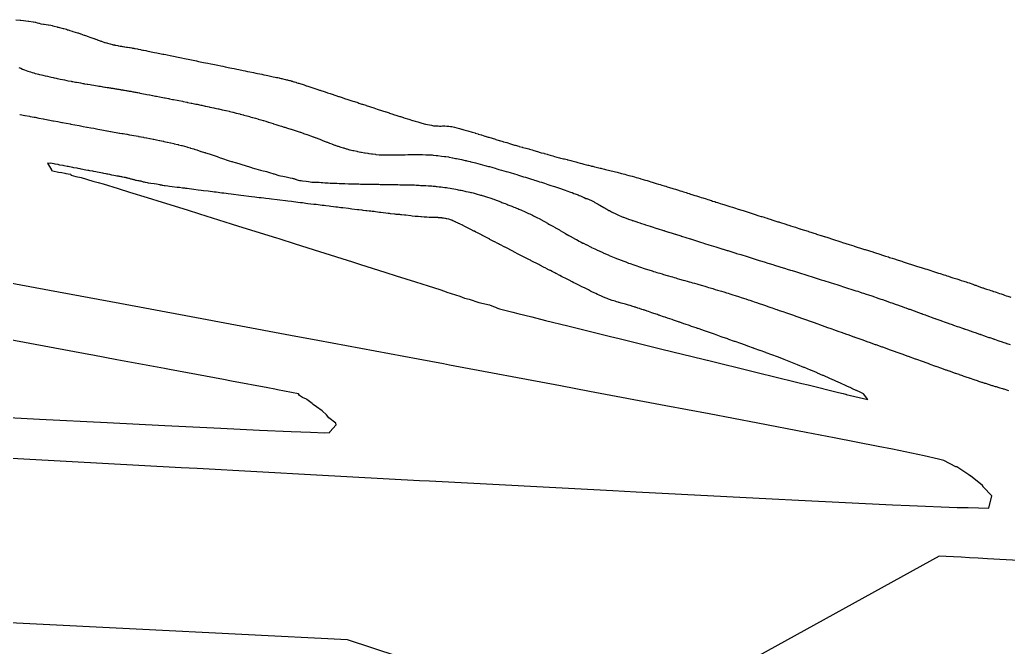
# Model space of a CAD drawing. Header units: metres. Extents: x 483462 to 484492, y 8428718 to 8429266.
# Drawn here: x 484246.66 to 484289.36, y 8428814.29 to 8428841.37 of the extents above; entities that cross this region are included whole.
import ezdxf

# ---------------------------------------------------------------- set-up
doc = ezdxf.new("R2010")
doc.units = ezdxf.units.M
doc.layers.add('C-TOPO-MAJR', color=9, linetype='Continuous')
doc.layers.add('C-TOPO-MINR', color=8, linetype='Continuous')

msp = doc.modelspace()

# ---------------------------------------------------------------- linework, layer by layer
at = {"layer": 'C-TOPO-MAJR', "color": 9, "linetype": 'Continuous', "lineweight": -3, "elevation": 1190, "flags": 128}
msp.add_lwpolyline([(484246.621, 8428839.312), (484246.709, 8428839.275), (484246.783, 8428839.245), (484246.867, 8428839.212), (484246.936, 8428839.183), (484247.005, 8428839.159), (484247.119, 8428839.121), (484247.19, 8428839.099), (484247.268, 8428839.075), (484247.332, 8428839.059), (484247.418, 8428839.039), (484247.468, 8428839.027), (484247.517, 8428839.015), (484247.597, 8428838.996), (484247.664, 8428838.98), (484247.759, 8428838.957), (484247.86, 8428838.933), (484247.957, 8428838.91), (484248.02, 8428838.895), (484248.098, 8428838.878), (484248.143, 8428838.869), (484248.228, 8428838.851), (484248.272, 8428838.842), (484248.35, 8428838.826), (484248.41, 8428838.814), (484248.508, 8428838.793), (484248.6, 8428838.774), (484248.699, 8428838.754), (484248.755, 8428838.742), (484248.874, 8428838.72), (484248.913, 8428838.713), (484248.951, 8428838.706), (484249.064, 8428838.685), (484249.116, 8428838.676), (484249.21, 8428838.658), (484249.29, 8428838.644), (484249.386, 8428838.626), (484249.433, 8428838.618), (484249.464, 8428838.612), (484249.572, 8428838.594), (484249.603, 8428838.589), (484249.699, 8428838.573), (484249.763, 8428838.562), (484249.854, 8428838.547), (484249.936, 8428838.533), (484250.013, 8428838.52), (484250.079, 8428838.51), (484250.144, 8428838.499), (484250.21, 8428838.489), (484250.253, 8428838.482), (484250.339, 8428838.469), (484250.361, 8428838.465), (484250.434, 8428838.454), (484250.455, 8428838.45), (484250.497, 8428838.444), (484250.532, 8428838.438), (484250.574, 8428838.431), (484250.605, 8428838.426), (484250.65, 8428838.419), (484250.674, 8428838.415), (484250.72, 8428838.407), (484250.755, 8428838.402), (484250.801, 8428838.394), (484250.846, 8428838.386), (484250.879, 8428838.38), (484250.922, 8428838.373), (484250.943, 8428838.369), (484250.983, 8428838.362), (484251.01, 8428838.358), (484251.047, 8428838.352), (484251.083, 8428838.346), (484251.109, 8428838.342), (484251.143, 8428838.337), (484251.159, 8428838.334), (484251.192, 8428838.329), (484251.237, 8428838.321), (484251.269, 8428838.315), (484251.318, 8428838.307), (484251.35, 8428838.301), (484251.393, 8428838.293), (484251.412, 8428838.29), (484251.455, 8428838.283), (484251.506, 8428838.273), (484251.541, 8428838.266), (484251.594, 8428838.256), (484251.628, 8428838.25), (484251.673, 8428838.241), (484251.718, 8428838.233), (484251.738, 8428838.229), (484251.755, 8428838.226), (484251.826, 8428838.213), (484251.845, 8428838.209), (484251.94, 8428838.191), (484252, 8428838.18), (484252.093, 8428838.162), (484252.154, 8428838.15), (484252.26, 8428838.13), (484252.282, 8428838.126), (484252.389, 8428838.105), (484252.411, 8428838.101), (484252.531, 8428838.078), (484252.571, 8428838.07), (484252.7, 8428838.045), (484252.766, 8428838.032), (484252.908, 8428838.005), (484252.947, 8428837.997), (484253.082, 8428837.971), (484253.104, 8428837.966), (484253.127, 8428837.962), (484253.263, 8428837.935), (484253.304, 8428837.927), (484253.46, 8428837.896), (484253.525, 8428837.883), (484253.686, 8428837.851), (484253.724, 8428837.843), (484253.871, 8428837.814), (484253.892, 8428837.809), (484253.912, 8428837.805), (484254.061, 8428837.775), (484254.097, 8428837.767), (484254.264, 8428837.733), (484254.321, 8428837.722), (484254.487, 8428837.688), (484254.519, 8428837.681), (484254.667, 8428837.649), (484254.684, 8428837.646), (484254.7, 8428837.642), (484254.849, 8428837.61), (484254.877, 8428837.604), (484255.04, 8428837.57), (484255.083, 8428837.56), (484255.236, 8428837.527), (484255.261, 8428837.522), (484255.4, 8428837.49), (484255.412, 8428837.487), (484255.424, 8428837.484), (484255.556, 8428837.453), (484255.573, 8428837.449), (484255.703, 8428837.419), (484255.731, 8428837.412), (484255.861, 8428837.382), (484255.877, 8428837.378), (484256.008, 8428837.345), (484256.018, 8428837.342), (484256.027, 8428837.34), (484256.16, 8428837.305), (484256.175, 8428837.301), (484256.319, 8428837.264), (484256.341, 8428837.258), (484256.466, 8428837.226), (484256.477, 8428837.223), (484256.593, 8428837.191), (484256.599, 8428837.189), (484256.605, 8428837.188), (484256.717, 8428837.156), (484256.732, 8428837.152), (484256.843, 8428837.12), (484256.951, 8428837.09), (484256.964, 8428837.086), (484257.068, 8428837.055), (484257.072, 8428837.054), (484257.075, 8428837.053), (484257.179, 8428837.022), (484257.188, 8428837.019), (484257.29, 8428836.988), (484257.392, 8428836.956), (484257.4, 8428836.954), (484257.503, 8428836.921), (484257.505, 8428836.92), (484257.507, 8428836.92), (484257.612, 8428836.887), (484257.617, 8428836.885), (484257.728, 8428836.85), (484257.847, 8428836.812), (484257.85, 8428836.811), (484257.964, 8428836.775), (484257.964, 8428836.774), (484257.965, 8428836.774), (484258.08, 8428836.737), (484258.08, 8428836.737), (484258.105, 8428836.73), (484258.22, 8428836.694), (484258.221, 8428836.693), (484258.221, 8428836.693), (484258.375, 8428836.645), (484258.379, 8428836.644), (484258.512, 8428836.602), (484258.517, 8428836.601), (484258.648, 8428836.559), (484258.65, 8428836.559), (484258.778, 8428836.516), (484258.781, 8428836.515), (484258.907, 8428836.472), (484258.913, 8428836.469), (484259.063, 8428836.419), (484259.076, 8428836.415), (484259.215, 8428836.367), (484259.224, 8428836.364), (484259.334, 8428836.322), (484259.339, 8428836.321), (484259.344, 8428836.319), (484259.454, 8428836.276), (484259.47, 8428836.27), (484259.581, 8428836.227), (484259.688, 8428836.185), (484259.708, 8428836.178), (484259.813, 8428836.136), (484259.82, 8428836.134), (484259.827, 8428836.131), (484259.927, 8428836.092), (484259.949, 8428836.084), (484260.045, 8428836.047), (484260.139, 8428836.011), (484260.163, 8428836.002), (484260.265, 8428835.965), (484260.274, 8428835.961), (484260.284, 8428835.958), (484260.391, 8428835.921), (484260.421, 8428835.911), (484260.523, 8428835.879), (484260.624, 8428835.848), (484260.657, 8428835.838), (484260.764, 8428835.805), (484260.777, 8428835.802), (484260.79, 8428835.798), (484260.909, 8428835.764), (484260.934, 8428835.759), (484261.053, 8428835.732), (484261.096, 8428835.722), (484261.227, 8428835.694), (484261.254, 8428835.688), (484261.389, 8428835.658), (484261.407, 8428835.654), (484261.424, 8428835.65), (484261.549, 8428835.624), (484261.576, 8428835.621), (484261.691, 8428835.606), (484261.736, 8428835.601), (484261.85, 8428835.588), (484261.878, 8428835.585), (484261.896, 8428835.583), (484262.023, 8428835.565), (484262.042, 8428835.562), (484262.063, 8428835.561), (484262.187, 8428835.546), (484262.227, 8428835.545), (484262.337, 8428835.541), (484262.379, 8428835.54), (484262.49, 8428835.54), (484262.606, 8428835.543), (484262.649, 8428835.543), (484262.759, 8428835.546), (484262.801, 8428835.547), (484262.908, 8428835.543), (484262.929, 8428835.544), (484262.946, 8428835.543), (484263.044, 8428835.54), (484263.06, 8428835.54), (484263.075, 8428835.54), (484263.167, 8428835.543), (484263.181, 8428835.543), (484263.274, 8428835.547), (484263.304, 8428835.547), (484263.425, 8428835.549), (484263.478, 8428835.549), (484263.599, 8428835.551), (484263.629, 8428835.551), (484263.722, 8428835.555), (484263.736, 8428835.556), (484263.75, 8428835.556), (484263.843, 8428835.559), (484263.876, 8428835.558), (484264.005, 8428835.553), (484264.063, 8428835.55), (484264.201, 8428835.544), (484264.235, 8428835.543), (484264.338, 8428835.541), (484264.355, 8428835.54), (484264.371, 8428835.54), (484264.474, 8428835.536), (484264.512, 8428835.532), (484264.651, 8428835.515), (484264.719, 8428835.507), (484264.879, 8428835.486), (484265.002, 8428835.472), (484265.043, 8428835.467), (484265.064, 8428835.465), (484265.186, 8428835.448), (484265.207, 8428835.446), (484265.228, 8428835.441), (484265.349, 8428835.417), (484265.37, 8428835.412), (484265.49, 8428835.386), (484265.533, 8428835.377), (484265.67, 8428835.35), (484265.746, 8428835.334), (484265.895, 8428835.303), (484265.943, 8428835.293), (484265.973, 8428835.285), (484266.118, 8428835.249), (484266.148, 8428835.241), (484266.293, 8428835.203), (484266.349, 8428835.189), (484266.449, 8428835.163), (484266.544, 8428835.139), (484266.646, 8428835.114), (484266.749, 8428835.087), (484266.812, 8428835.07), (484266.914, 8428835.042), (484266.954, 8428835.031), (484267.052, 8428835.003), (484267.092, 8428834.992), (484267.193, 8428834.963), (484267.262, 8428834.943), (484267.362, 8428834.914), (484267.477, 8428834.882), (484267.573, 8428834.854), (484267.672, 8428834.826), (484267.748, 8428834.804), (484267.846, 8428834.775), (484267.893, 8428834.761), (484267.986, 8428834.733), (484268.034, 8428834.718), (484268.128, 8428834.69), (484268.207, 8428834.665), (484268.298, 8428834.637), (484268.427, 8428834.597), (484268.512, 8428834.571), (484268.599, 8428834.544), (484268.683, 8428834.518), (484268.77, 8428834.491), (484268.821, 8428834.475), (484268.903, 8428834.449), (484268.956, 8428834.433), (484269.039, 8428834.405), (484269.118, 8428834.38), (484269.193, 8428834.356), (484269.327, 8428834.311), (484269.397, 8428834.288), (484269.468, 8428834.265), (484269.552, 8428834.237), (484269.603, 8428834.22), (484269.707, 8428834.187), (484269.758, 8428834.17), (484269.852, 8428834.139), (484269.929, 8428834.113), (484270.013, 8428834.084), (484270.137, 8428834.04), (484270.215, 8428834.013), (484270.29, 8428833.987), (484270.333, 8428833.972), (484270.411, 8428833.946), (484270.455, 8428833.931), (484270.517, 8428833.91), (484270.601, 8428833.879), (484270.655, 8428833.859), (484270.782, 8428833.81), (484270.831, 8428833.791), (484270.879, 8428833.77), (484271.003, 8428833.716), (484271.044, 8428833.698), (484271.121, 8428833.662), (484271.158, 8428833.649), (484271.188, 8428833.638), (484271.225, 8428833.624), (484271.255, 8428833.613), (484271.287, 8428833.599), (484271.325, 8428833.582), (484271.357, 8428833.567), (484271.393, 8428833.551), (484271.475, 8428833.506), (484271.506, 8428833.489), (484271.589, 8428833.444), (484271.617, 8428833.428), (484271.642, 8428833.414), (484271.692, 8428833.385), (484271.717, 8428833.371), (484271.794, 8428833.325), (484271.819, 8428833.31), (484271.898, 8428833.263), (484271.921, 8428833.249), (484271.944, 8428833.236), (484271.997, 8428833.206), (484272.019, 8428833.193), (484272.108, 8428833.144), (484272.131, 8428833.131), (484272.225, 8428833.079), (484272.249, 8428833.066), (484272.286, 8428833.049), (484272.311, 8428833.037), (484272.348, 8428833.02), (484272.375, 8428833.007), (484272.499, 8428832.951), (484272.525, 8428832.938), (484272.653, 8428832.88), (484272.679, 8428832.869), (484272.721, 8428832.854), (484272.744, 8428832.845), (484272.787, 8428832.831), (484272.81, 8428832.823), (484272.931, 8428832.779), (484272.954, 8428832.771), (484273.1, 8428832.719), (484273.122, 8428832.711), (484273.142, 8428832.705), (484273.227, 8428832.677), (484273.314, 8428832.649), (484273.343, 8428832.64), (484273.448, 8428832.605), (484273.475, 8428832.596), (484273.663, 8428832.535), (484273.693, 8428832.524), (484273.892, 8428832.46), (484273.92, 8428832.451), (484273.941, 8428832.444), (484274.177, 8428832.368), (484274.199, 8428832.361), (484274.472, 8428832.275), (484274.491, 8428832.269), (484274.511, 8428832.262), (484274.688, 8428832.206), (484274.706, 8428832.201), (484274.838, 8428832.159), (484274.972, 8428832.116), (484274.987, 8428832.112), (484275.222, 8428832.038), (484275.234, 8428832.034), (484275.246, 8428832.03), (484275.619, 8428831.914), (484275.626, 8428831.912), (484275.633, 8428831.909), (484275.895, 8428831.827), (484275.898, 8428831.826), (484276.068, 8428831.773), (484276.162, 8428831.744), (484276.24, 8428831.719), (484276.242, 8428831.718), (484276.429, 8428831.66), (484276.723, 8428831.569), (484276.734, 8428831.565), (484277.025, 8428831.475), (484277.043, 8428831.469), (484277.225, 8428831.413), (484277.248, 8428831.406), (484277.424, 8428831.351), (484277.596, 8428831.297), (484277.627, 8428831.287), (484277.805, 8428831.232), (484278.08, 8428831.147), (484278.12, 8428831.135), (484278.389, 8428831.052), (484278.435, 8428831.037), (484278.603, 8428830.985), (484278.656, 8428830.969), (484278.817, 8428830.918), (484278.975, 8428830.869), (484279.036, 8428830.85), (484279.194, 8428830.801), (484279.257, 8428830.782), (484279.501, 8428830.706), (484279.734, 8428830.634), (484279.806, 8428830.612), (484279.951, 8428830.567), (484280.027, 8428830.543), (484280.165, 8428830.5), (484280.3, 8428830.458), (484280.382, 8428830.432), (484280.575, 8428830.372), (484280.661, 8428830.345), (484280.928, 8428830.262), (484281.016, 8428830.235), (484281.192, 8428830.18), (484281.279, 8428830.152), (484281.389, 8428830.118), (484281.478, 8428830.09), (484281.587, 8428830.056), (484281.719, 8428830.014), (484281.812, 8428829.985), (484282, 8428829.926), (484282.091, 8428829.897), (484282.251, 8428829.846), (484282.334, 8428829.82), (484282.464, 8428829.778), (484282.563, 8428829.746), (484282.686, 8428829.706), (484282.784, 8428829.674), (484282.861, 8428829.649), (484282.935, 8428829.626), (484283.042, 8428829.59), (484283.115, 8428829.567), (484283.231, 8428829.528), (484283.328, 8428829.495), (484283.465, 8428829.449), (484283.584, 8428829.408), (484283.661, 8428829.382), (484283.778, 8428829.342), (484283.821, 8428829.328), (484283.864, 8428829.314), (484283.933, 8428829.29), (484284.045, 8428829.251), (484284.156, 8428829.212), (484284.267, 8428829.173), (484284.332, 8428829.15), (484284.443, 8428829.111), (484284.483, 8428829.098), (484284.523, 8428829.084), (484284.58, 8428829.064), (484284.688, 8428829.025), (484284.778, 8428828.993), (484284.884, 8428828.955), (484284.935, 8428828.936), (484285.045, 8428828.897), (484285.074, 8428828.886), (484285.103, 8428828.876), (484285.151, 8428828.859), (484285.259, 8428828.82), (484285.336, 8428828.791), (484285.442, 8428828.753), (484285.485, 8428828.737), (484285.598, 8428828.696), (484285.622, 8428828.687), (484285.645, 8428828.679), (484285.668, 8428828.67), (484285.784, 8428828.629), (484285.806, 8428828.62), (484285.847, 8428828.605), (484285.96, 8428828.564), (484286.028, 8428828.54), (484286.148, 8428828.496), (484286.187, 8428828.482), (484286.211, 8428828.473), (484286.234, 8428828.465), (484286.361, 8428828.419), (484286.399, 8428828.405), (484286.528, 8428828.359), (484286.591, 8428828.336), (484286.729, 8428828.287), (484286.767, 8428828.274), (484286.792, 8428828.265), (484286.94, 8428828.213), (484286.965, 8428828.204), (484287.003, 8428828.191), (484287.159, 8428828.137), (484287.22, 8428828.115), (484287.386, 8428828.058), (484287.42, 8428828.045), (484287.441, 8428828.038), (484287.461, 8428828.031), (484287.644, 8428827.968), (484287.68, 8428827.956), (484287.874, 8428827.889), (484287.93, 8428827.869), (484288.113, 8428827.806), (484288.144, 8428827.796), (484288.159, 8428827.79), (484288.175, 8428827.785), (484288.341, 8428827.727), (484288.365, 8428827.719), (484288.527, 8428827.663), (484288.564, 8428827.65), (484288.723, 8428827.595), (484288.743, 8428827.588), (484288.756, 8428827.584), (484288.768, 8428827.58), (484288.918, 8428827.528), (484288.949, 8428827.518), (484289.095, 8428827.468), (484289.123, 8428827.458), (484289.277, 8428827.406), (484289.286, 8428827.403), (484289.296, 8428827.4), (484289.451, 8428827.347)], dxfattribs=at)
at = {"layer": 'C-TOPO-MINR', "color": 8, "linetype": 'Continuous', "lineweight": -3, "flags": 128}
for points, elevation in [([(484246.487, 8428841.371), (484246.676, 8428841.349), (484246.688, 8428841.348), (484246.704, 8428841.347), (484247.036, 8428841.309), (484247.051, 8428841.308), (484247.241, 8428841.285), (484247.256, 8428841.282), (484247.331, 8428841.266), (484247.346, 8428841.262), (484247.419, 8428841.245), (484247.489, 8428841.225), (484247.505, 8428841.22), (484247.575, 8428841.2), (484247.68, 8428841.185), (484247.697, 8428841.18), (484247.713, 8428841.178), (484247.886, 8428841.154), (484247.903, 8428841.152), (484248.004, 8428841.137), (484248.066, 8428841.117), (484248.083, 8428841.112), (484248.145, 8428841.091), (484248.271, 8428841.061), (484248.291, 8428841.054), (484248.317, 8428841.048), (484248.532, 8428840.997), (484248.558, 8428840.991), (484248.678, 8428840.962), (484248.729, 8428840.944), (484248.748, 8428840.937), (484248.798, 8428840.919), (484248.817, 8428840.912), (484248.928, 8428840.878), (484248.959, 8428840.869), (484249.149, 8428840.81), (484249.178, 8428840.801), (484249.282, 8428840.769), (484249.302, 8428840.762), (484249.375, 8428840.735), (484249.392, 8428840.728), (484249.437, 8428840.712), (484249.448, 8428840.708), (484249.46, 8428840.704), (484249.548, 8428840.672), (484249.578, 8428840.662), (484249.737, 8428840.606), (484249.77, 8428840.594), (484249.857, 8428840.564), (484249.874, 8428840.558), (484249.926, 8428840.541), (484249.941, 8428840.536), (484249.984, 8428840.521), (484249.998, 8428840.517), (484250.011, 8428840.512), (484250.138, 8428840.465), (484250.168, 8428840.454), (484250.197, 8428840.444), (484250.324, 8428840.397), (484250.346, 8428840.391), (484250.404, 8428840.375), (484250.426, 8428840.37), (484250.447, 8428840.367), (484250.545, 8428840.338), (484250.567, 8428840.331), (484250.666, 8428840.301), (484250.688, 8428840.294), (484250.711, 8428840.291), (484250.746, 8428840.285), (484250.762, 8428840.282), (484250.797, 8428840.276), (484250.816, 8428840.273), (484250.9, 8428840.256), (484250.922, 8428840.252), (484251.003, 8428840.235), (484251.027, 8428840.231), (484251.051, 8428840.226), (484251.103, 8428840.218), (484251.125, 8428840.214), (484251.183, 8428840.206), (484251.202, 8428840.203), (484251.275, 8428840.193), (484251.295, 8428840.19), (484251.318, 8428840.186), (484251.408, 8428840.172), (484251.434, 8428840.168), (484251.507, 8428840.156), (484251.533, 8428840.151), (484251.59, 8428840.141), (484251.617, 8428840.136), (484251.647, 8428840.13), (484251.745, 8428840.111), (484251.778, 8428840.104), (484251.876, 8428840.085), (484251.907, 8428840.079), (484251.971, 8428840.066), (484252.003, 8428840.06), (484252.101, 8428840.04), (484252.156, 8428840.029), (484252.334, 8428839.993), (484252.414, 8428839.977), (484252.478, 8428839.964), (484252.585, 8428839.942), (484252.643, 8428839.931), (484252.709, 8428839.917), (484252.767, 8428839.906), (484252.836, 8428839.892), (484252.89, 8428839.881), (484252.97, 8428839.865), (484253.032, 8428839.852), (484253.164, 8428839.826), (484253.229, 8428839.812), (484253.295, 8428839.799), (484253.505, 8428839.756), (484253.574, 8428839.742), (484253.646, 8428839.728), (484253.78, 8428839.701), (484253.853, 8428839.686), (484253.932, 8428839.67), (484254.01, 8428839.654), (484254.083, 8428839.639), (484254.224, 8428839.61), (484254.301, 8428839.595), (484254.385, 8428839.577), (484254.604, 8428839.533), (484254.691, 8428839.515), (484254.778, 8428839.497), (484254.912, 8428839.47), (484254.995, 8428839.453), (484255.067, 8428839.438), (484255.139, 8428839.424), (484255.219, 8428839.407), (484255.349, 8428839.381), (484255.435, 8428839.363), (484255.529, 8428839.344), (484255.73, 8428839.303), (484255.827, 8428839.283), (484255.918, 8428839.264), (484256.037, 8428839.24), (484256.117, 8428839.224), (484256.176, 8428839.211), (484256.254, 8428839.195), (484256.313, 8428839.183), (484256.395, 8428839.166), (484256.501, 8428839.145), (484256.594, 8428839.125), (484256.758, 8428839.092), (484256.853, 8428839.072), (484256.934, 8428839.056), (484257.027, 8428839.037), (484257.124, 8428839.016), (484257.165, 8428839.008), (484257.205, 8428838.999), (484257.304, 8428838.979), (484257.374, 8428838.964), (484257.497, 8428838.939), (484257.61, 8428838.915), (484257.696, 8428838.897), (484257.757, 8428838.885), (484257.811, 8428838.873), (484257.862, 8428838.862), (484257.901, 8428838.853), (484257.949, 8428838.84), (484257.983, 8428838.831), (484258.031, 8428838.818), (484258.081, 8428838.808), (484258.135, 8428838.796), (484258.188, 8428838.785), (484258.233, 8428838.775), (484258.262, 8428838.768), (484258.315, 8428838.753), (484258.34, 8428838.747), (484258.38, 8428838.735), (484258.405, 8428838.727), (484258.444, 8428838.715), (484258.463, 8428838.709), (484258.506, 8428838.696), (484258.528, 8428838.689), (484258.582, 8428838.672), (484258.609, 8428838.664), (484258.633, 8428838.656), (484258.68, 8428838.641), (484258.71, 8428838.632), (484258.765, 8428838.614), (484258.806, 8428838.601), (484258.854, 8428838.585), (484258.902, 8428838.57), (484258.943, 8428838.556), (484259.002, 8428838.537), (484259.02, 8428838.531), (484259.037, 8428838.525), (484259.105, 8428838.503), (484259.149, 8428838.489), (484259.239, 8428838.459), (484259.316, 8428838.434), (484259.444, 8428838.392), (484259.491, 8428838.376), (484259.613, 8428838.336), (484259.643, 8428838.326), (484259.672, 8428838.316), (484259.804, 8428838.272), (484259.858, 8428838.254), (484259.956, 8428838.222), (484260.065, 8428838.187), (484260.152, 8428838.158), (484260.266, 8428838.121), (484260.319, 8428838.103), (484260.434, 8428838.065), (484260.465, 8428838.054), (484260.582, 8428838.016), (484260.612, 8428838.005), (484260.735, 8428837.964), (484260.786, 8428837.948), (484260.914, 8428837.906), (484261.046, 8428837.863), (484261.121, 8428837.838), (484261.259, 8428837.793), (484261.304, 8428837.778), (484261.443, 8428837.732), (484261.468, 8428837.724), (484261.603, 8428837.679), (484261.627, 8428837.671), (484261.77, 8428837.624), (484261.808, 8428837.612), (484261.955, 8428837.564), (484262.098, 8428837.517), (484262.15, 8428837.5), (484262.294, 8428837.453), (484262.324, 8428837.444), (484262.468, 8428837.397), (484262.483, 8428837.392), (484262.623, 8428837.347), (484262.637, 8428837.342), (484262.779, 8428837.296), (484262.8, 8428837.289), (484262.944, 8428837.243), (484263.084, 8428837.198), (484263.111, 8428837.189), (484263.242, 8428837.147), (484263.257, 8428837.142), (484263.465, 8428837.077), (484263.472, 8428837.074), (484263.625, 8428837.027), (484263.63, 8428837.026), (484263.633, 8428837.025), (484263.636, 8428837.024), (484263.741, 8428836.996), (484263.747, 8428836.994), (484263.852, 8428836.966), (484264.026, 8428836.911), (484264.034, 8428836.908), (484264.191, 8428836.859), (484264.194, 8428836.858), (484264.278, 8428836.849), (484264.28, 8428836.849), (484264.364, 8428836.84), (484264.366, 8428836.839), (484264.451, 8428836.815), (484264.529, 8428836.793), (484264.53, 8428836.792), (484264.599, 8428836.793), (484264.599, 8428836.793), (484264.666, 8428836.795), (484264.667, 8428836.795), (484264.728, 8428836.79), (484264.79, 8428836.784), (484264.791, 8428836.784), (484264.861, 8428836.785), (484264.861, 8428836.785), (484264.927, 8428836.787), (484264.927, 8428836.787), (484264.978, 8428836.789), (484265.028, 8428836.791), (484265.028, 8428836.791), (484265.111, 8428836.783), (484265.112, 8428836.783), (484265.2, 8428836.774), (484265.2, 8428836.774), (484265.263, 8428836.769), (484265.263, 8428836.769), (484265.325, 8428836.764), (484265.384, 8428836.75), (484265.385, 8428836.75), (484265.385, 8428836.75), (484265.444, 8428836.734), (484265.444, 8428836.734), (484265.538, 8428836.711), (484265.651, 8428836.683), (484265.653, 8428836.682), (484265.749, 8428836.654), (484265.75, 8428836.654), (484265.751, 8428836.653), (484265.846, 8428836.625), (484265.85, 8428836.624), (484266.013, 8428836.577), (484266.022, 8428836.574), (484266.206, 8428836.521), (484266.327, 8428836.484), (484266.334, 8428836.481), (484266.338, 8428836.48), (484266.458, 8428836.443), (484266.462, 8428836.442), (484266.466, 8428836.44), (484266.597, 8428836.4), (484266.602, 8428836.398), (484266.75, 8428836.353), (484266.765, 8428836.348), (484266.889, 8428836.31), (484266.918, 8428836.302), (484267.073, 8428836.255), (484267.206, 8428836.216), (484267.225, 8428836.21), (484267.371, 8428836.166), (484267.381, 8428836.163), (484267.391, 8428836.16), (484267.535, 8428836.117), (484267.561, 8428836.109), (484267.694, 8428836.068), (484267.853, 8428836.02), (484267.904, 8428836.004), (484268.037, 8428835.964), (484268.068, 8428835.954), (484268.221, 8428835.91), (484268.236, 8428835.906), (484268.369, 8428835.869), (484268.384, 8428835.865), (484268.397, 8428835.862), (484268.516, 8428835.831), (484268.53, 8428835.828), (484268.648, 8428835.797), (484268.685, 8428835.785), (484268.802, 8428835.75), (484268.871, 8428835.728), (484269.024, 8428835.681), (484269.137, 8428835.647), (484269.18, 8428835.633), (484269.293, 8428835.606), (484269.31, 8428835.602), (484269.327, 8428835.598), (484269.438, 8428835.571), (484269.478, 8428835.559), (484269.575, 8428835.53), (484269.693, 8428835.493), (484269.767, 8428835.471), (484269.864, 8428835.442), (484269.973, 8428835.416), (484270.018, 8428835.402), (484270.038, 8428835.397), (484270.147, 8428835.373), (484270.167, 8428835.368), (484270.189, 8428835.363), (484270.303, 8428835.337), (484270.325, 8428835.332), (484270.353, 8428835.324), (484270.465, 8428835.297), (484270.516, 8428835.282), (484270.625, 8428835.251), (484270.677, 8428835.236), (484270.774, 8428835.207), (484270.865, 8428835.183), (484270.94, 8428835.163), (484271.03, 8428835.14), (484271.081, 8428835.127), (484271.203, 8428835.097), (484271.231, 8428835.091), (484271.336, 8428835.065), (484271.365, 8428835.058), (484271.418, 8428835.046), (484271.487, 8428835.029), (484271.556, 8428835.013), (484271.612, 8428835), (484271.734, 8428834.968), (484271.768, 8428834.96), (484271.801, 8428834.951), (484271.918, 8428834.922), (484271.964, 8428834.911), (484272.024, 8428834.897), (484272.086, 8428834.883), (484272.146, 8428834.87), (484272.209, 8428834.855), (484272.276, 8428834.839), (484272.342, 8428834.822), (484272.397, 8428834.809), (484272.465, 8428834.791), (484272.506, 8428834.78), (484272.61, 8428834.752), (484272.651, 8428834.74), (484272.729, 8428834.719), (484272.796, 8428834.702), (484272.874, 8428834.681), (484272.97, 8428834.655), (484273.046, 8428834.635), (484273.12, 8428834.614), (484273.22, 8428834.585), (484273.293, 8428834.564), (484273.361, 8428834.544), (484273.457, 8428834.517), (484273.496, 8428834.506), (484273.595, 8428834.477), (484273.635, 8428834.466), (484273.687, 8428834.45), (484273.761, 8428834.428), (484273.846, 8428834.402), (484273.918, 8428834.38), (484273.974, 8428834.364), (484274.068, 8428834.336), (484274.114, 8428834.322), (484274.159, 8428834.309), (484274.257, 8428834.28), (484274.318, 8428834.261), (484274.392, 8428834.238), (484274.492, 8428834.207), (484274.564, 8428834.184), (484274.629, 8428834.164), (484274.721, 8428834.136), (484274.772, 8428834.12), (484274.825, 8428834.105), (484274.92, 8428834.075), (484274.993, 8428834.053), (484275.067, 8428834.029), (484275.184, 8428833.992), (484275.257, 8428833.969), (484275.334, 8428833.945), (484275.391, 8428833.927), (484275.45, 8428833.909), (484275.51, 8428833.89), (484275.572, 8428833.871), (484275.641, 8428833.849), (484275.699, 8428833.831), (484275.821, 8428833.792), (484275.895, 8428833.769), (484276.025, 8428833.728), (484276.096, 8428833.705), (484276.171, 8428833.681), (484276.313, 8428833.636), (484276.39, 8428833.612), (484276.539, 8428833.565), (484276.592, 8428833.548), (484276.681, 8428833.52), (484276.734, 8428833.504), (484276.805, 8428833.481), (484276.852, 8428833.466), (484276.924, 8428833.444), (484277.024, 8428833.412), (484277.082, 8428833.394), (484277.241, 8428833.343), (484277.298, 8428833.325), (484277.341, 8428833.312), (484277.446, 8428833.278), (484277.493, 8428833.264), (484277.573, 8428833.238), (484277.653, 8428833.213), (484277.7, 8428833.198), (484277.857, 8428833.148), (484277.904, 8428833.133), (484277.953, 8428833.118), (484278.214, 8428833.034), (484278.259, 8428833.02), (484278.299, 8428833.008), (484278.465, 8428832.955), (484278.501, 8428832.943), (484278.592, 8428832.914), (484278.684, 8428832.885), (484278.72, 8428832.874), (484278.814, 8428832.844), (484278.849, 8428832.833), (484278.948, 8428832.801), (484278.981, 8428832.791), (484279.117, 8428832.747), (484279.15, 8428832.737), (484279.407, 8428832.655), (484279.444, 8428832.643), (484279.485, 8428832.63), (484279.748, 8428832.546), (484279.78, 8428832.536), (484279.927, 8428832.489), (484279.952, 8428832.481), (484280.061, 8428832.447), (484280.172, 8428832.412), (484280.193, 8428832.405), (484280.358, 8428832.353), (484280.378, 8428832.346), (484280.404, 8428832.338), (484280.714, 8428832.239), (484280.739, 8428832.231), (484281.062, 8428832.128), (484281.08, 8428832.122), (484281.267, 8428832.062), (484281.278, 8428832.059), (484281.416, 8428832.015), (484281.425, 8428832.012), (484281.564, 8428831.968), (484281.572, 8428831.966), (484281.768, 8428831.903), (484281.774, 8428831.901), (484282.13, 8428831.788), (484282.131, 8428831.787), (484282.205, 8428831.764), (484282.485, 8428831.674), (484282.492, 8428831.672), (484282.687, 8428831.609), (484282.699, 8428831.605), (484282.838, 8428831.561), (484282.975, 8428831.518), (484283.159, 8428831.459), (484283.183, 8428831.452), (484283.507, 8428831.348), (484283.538, 8428831.338), (484283.854, 8428831.237), (484283.892, 8428831.225), (484284.063, 8428831.17), (484284.186, 8428831.131), (484284.231, 8428831.116), (484284.346, 8428831.08), (484284.454, 8428831.046), (484284.56, 8428831.012), (484284.613, 8428830.995), (484284.761, 8428830.947), (484284.818, 8428830.929), (484285.085, 8428830.843), (484285.146, 8428830.824), (484285.404, 8428830.741), (484285.535, 8428830.699), (484285.6, 8428830.678), (484285.687, 8428830.65), (484285.773, 8428830.623), (484285.84, 8428830.601), (484286.012, 8428830.546), (484286.083, 8428830.523), (484286.355, 8428830.436), (484286.427, 8428830.413), (484286.581, 8428830.363), (484286.648, 8428830.342), (484286.712, 8428830.321), (484286.778, 8428830.3), (484286.886, 8428830.265), (484286.972, 8428830.238), (484287.143, 8428830.183), (484287.23, 8428830.155), (484287.327, 8428830.123), (484287.379, 8428830.107), (484287.437, 8428830.088), (484287.481, 8428830.073), (484287.541, 8428830.053), (484287.601, 8428830.034), (484287.671, 8428830.011), (484287.714, 8428829.997), (484287.787, 8428829.973), (484287.827, 8428829.958), (484287.857, 8428829.947), (484287.894, 8428829.932), (484287.924, 8428829.921), (484287.958, 8428829.909), (484287.991, 8428829.896), (484288.022, 8428829.885), (484288.059, 8428829.87), (484288.09, 8428829.859), (484288.128, 8428829.844), (484288.162, 8428829.833), (484288.206, 8428829.818), (484288.245, 8428829.805), (484288.282, 8428829.793), (484288.331, 8428829.774), (484288.376, 8428829.759), (484288.424, 8428829.744), (484288.478, 8428829.727), (484288.539, 8428829.708), (484288.61, 8428829.685), (484288.668, 8428829.666), (484288.725, 8428829.648), (484288.794, 8428829.625), (484288.841, 8428829.607), (484288.912, 8428829.583), (484288.983, 8428829.559), (484289.056, 8428829.535), (484289.136, 8428829.508), (484289.166, 8428829.497), (484289.195, 8428829.487), (484289.275, 8428829.46), (484289.346, 8428829.436), (484289.47, 8428829.394)], 1188), ([(484246.657, 8428837.285), (484246.676, 8428837.282), (484246.875, 8428837.244), (484246.893, 8428837.24), (484247.086, 8428837.204), (484247.111, 8428837.199), (484247.286, 8428837.166), (484247.319, 8428837.16), (484247.487, 8428837.128), (484247.665, 8428837.094), (484247.683, 8428837.091), (484247.878, 8428837.054), (484247.889, 8428837.052), (484248.09, 8428837.014), (484248.1, 8428837.012), (484248.115, 8428837.009), (484248.306, 8428836.974), (484248.483, 8428836.941), (484248.5, 8428836.938), (484248.669, 8428836.906), (484248.847, 8428836.873), (484248.854, 8428836.872), (484249.039, 8428836.838), (484249.042, 8428836.837), (484249.046, 8428836.836), (484249.223, 8428836.803), (484249.226, 8428836.802), (484249.395, 8428836.771), (484249.563, 8428836.74), (484249.565, 8428836.74), (484249.727, 8428836.71), (484249.727, 8428836.71), (484249.731, 8428836.71), (484249.864, 8428836.685), (484249.864, 8428836.685), (484249.865, 8428836.685), (484250.031, 8428836.655), (484250.032, 8428836.655), (484250.034, 8428836.654), (484250.2, 8428836.624), (484250.424, 8428836.583), (484250.431, 8428836.582), (484250.584, 8428836.553), (484250.588, 8428836.552), (484250.66, 8428836.539), (484250.662, 8428836.539), (484250.733, 8428836.526), (484250.738, 8428836.525), (484250.824, 8428836.51), (484250.896, 8428836.496), (484250.903, 8428836.495), (484250.975, 8428836.483), (484250.979, 8428836.482), (484251.064, 8428836.468), (484251.067, 8428836.467), (484251.125, 8428836.458), (484251.128, 8428836.457), (484251.2, 8428836.445), (484251.204, 8428836.444), (484251.289, 8428836.429), (484251.293, 8428836.429), (484251.347, 8428836.419), (484251.35, 8428836.418), (484251.405, 8428836.409), (484251.409, 8428836.408), (484251.5, 8428836.392), (484251.505, 8428836.391), (484251.581, 8428836.377), (484251.591, 8428836.375), (484251.684, 8428836.358), (484251.693, 8428836.357), (484251.788, 8428836.34), (484251.792, 8428836.339), (484251.897, 8428836.32), (484251.901, 8428836.319), (484252.007, 8428836.299), (484252.022, 8428836.296), (484252.136, 8428836.274), (484252.152, 8428836.271), (484252.276, 8428836.247), (484252.282, 8428836.246), (484252.289, 8428836.244), (484252.426, 8428836.218), (484252.446, 8428836.214), (484252.571, 8428836.188), (484252.694, 8428836.162), (484252.717, 8428836.157), (484252.86, 8428836.127), (484252.87, 8428836.125), (484252.88, 8428836.123), (484253.027, 8428836.092), (484253.041, 8428836.089), (484253.167, 8428836.06), (484253.193, 8428836.054), (484253.317, 8428836.024), (484253.334, 8428836.02), (484253.491, 8428835.984), (484253.503, 8428835.982), (484253.516, 8428835.979), (484253.651, 8428835.946), (484253.678, 8428835.938), (484253.776, 8428835.91), (484253.871, 8428835.881), (484253.9, 8428835.872), (484253.912, 8428835.869), (484254.028, 8428835.839), (484254.041, 8428835.835), (484254.173, 8428835.799), (484254.194, 8428835.792), (484254.307, 8428835.753), (484254.343, 8428835.74), (484254.454, 8428835.7), (484254.479, 8428835.692), (484254.499, 8428835.686), (484254.644, 8428835.645), (484254.665, 8428835.639), (484254.688, 8428835.631), (484254.847, 8428835.585), (484254.889, 8428835.569), (484255.015, 8428835.525), (484255.062, 8428835.508), (484255.185, 8428835.462), (484255.317, 8428835.416), (484255.372, 8428835.397), (484255.51, 8428835.35), (484255.57, 8428835.33), (484255.668, 8428835.3), (484255.704, 8428835.287), (484255.807, 8428835.258), (484255.838, 8428835.248), (484255.869, 8428835.239), (484255.972, 8428835.208), (484256.024, 8428835.192), (484256.165, 8428835.148), (484256.252, 8428835.122), (484256.391, 8428835.078), (484256.484, 8428835.049), (484256.541, 8428835.032), (484256.632, 8428835.004), (484256.668, 8428834.992), (484256.705, 8428834.981), (484256.799, 8428834.954), (484256.865, 8428834.936), (484256.963, 8428834.91), (484257.059, 8428834.886), (484257.17, 8428834.857), (484257.258, 8428834.833), (484257.326, 8428834.815), (484257.452, 8428834.777), (484257.491, 8428834.765), (484257.594, 8428834.733), (484257.628, 8428834.722), (484257.656, 8428834.714), (484257.738, 8428834.687), (484257.766, 8428834.679), (484257.848, 8428834.654), (484257.928, 8428834.638), (484258.02, 8428834.618), (484258.163, 8428834.589), (484258.281, 8428834.566), (484258.346, 8428834.553), (484258.425, 8428834.537), (484258.466, 8428834.525), (484258.502, 8428834.513), (484258.532, 8428834.504), (484258.559, 8428834.494), (484258.581, 8428834.487), (484258.606, 8428834.478), (484258.645, 8428834.466), (484258.686, 8428834.451), (484258.739, 8428834.438), (484258.818, 8428834.427), (484258.881, 8428834.419), (484259.028, 8428834.399), (484259.139, 8428834.385), (484259.203, 8428834.377), (484259.284, 8428834.366), (484259.319, 8428834.364), (484259.354, 8428834.362), (484259.385, 8428834.361), (484259.415, 8428834.36), (484259.476, 8428834.359), (484259.512, 8428834.358), (484259.598, 8428834.356), (484259.683, 8428834.35), (484259.748, 8428834.345), (484259.839, 8428834.338), (484259.99, 8428834.327), (484260.075, 8428834.321), (484260.167, 8428834.315), (484260.267, 8428834.313), (484260.314, 8428834.311), (484260.36, 8428834.311), (484260.461, 8428834.309), (484260.55, 8428834.306), (484260.625, 8428834.304), (484260.706, 8428834.301), (484260.857, 8428834.296), (484260.94, 8428834.294), (484261.035, 8428834.291), (484261.115, 8428834.288), (484261.171, 8428834.287), (484261.247, 8428834.285), (484261.302, 8428834.284), (484261.381, 8428834.282), (484261.472, 8428834.282), (484261.551, 8428834.281), (484261.626, 8428834.28), (484261.773, 8428834.279), (484261.851, 8428834.278), (484261.945, 8428834.277), (484262.029, 8428834.275), (484262.089, 8428834.273), (484262.173, 8428834.269), (484262.233, 8428834.267), (484262.314, 8428834.265), (484262.403, 8428834.265), (484262.477, 8428834.265), (484262.548, 8428834.265), (484262.687, 8428834.265), (484262.761, 8428834.265), (484262.85, 8428834.264), (484262.932, 8428834.261), (484262.991, 8428834.258), (484263.076, 8428834.253), (484263.135, 8428834.25), (484263.213, 8428834.247), (484263.297, 8428834.246), (484263.397, 8428834.245), (484263.526, 8428834.244), (484263.626, 8428834.243), (484263.706, 8428834.242), (484263.781, 8428834.237), (484263.835, 8428834.233), (484263.911, 8428834.227), (484263.965, 8428834.223), (484264.033, 8428834.218), (484264.108, 8428834.215), (484264.195, 8428834.212), (484264.311, 8428834.207), (484264.398, 8428834.203), (484264.467, 8428834.2), (484264.512, 8428834.195), (484264.605, 8428834.184), (484264.65, 8428834.178), (484264.697, 8428834.173), (484264.776, 8428834.162), (484264.861, 8428834.154), (484264.931, 8428834.146), (484265.02, 8428834.135), (484265.089, 8428834.127), (484265.159, 8428834.115), (484265.251, 8428834.1), (484265.323, 8428834.086), (484265.415, 8428834.068), (484265.503, 8428834.053), (484265.555, 8428834.043), (484265.602, 8428834.034), (484265.677, 8428834.02), (484265.725, 8428834.011), (484265.78, 8428833.999), (484265.881, 8428833.977), (484265.936, 8428833.965), (484266.034, 8428833.943), (484266.1, 8428833.929), (484266.14, 8428833.92), (484266.18, 8428833.911), (484266.24, 8428833.897), (484266.332, 8428833.872), (484266.378, 8428833.86), (484266.423, 8428833.847), (484266.514, 8428833.821), (484266.567, 8428833.807), (484266.603, 8428833.797), (484266.64, 8428833.787), (484266.692, 8428833.772), (484266.785, 8428833.741), (484266.827, 8428833.727), (484266.869, 8428833.713), (484266.964, 8428833.681), (484267.011, 8428833.665), (484267.048, 8428833.653), (484267.086, 8428833.64), (484267.135, 8428833.623), (484267.243, 8428833.582), (484267.287, 8428833.566), (484267.33, 8428833.549), (484267.442, 8428833.507), (484267.488, 8428833.49), (484267.532, 8428833.473), (484267.577, 8428833.456), (484267.627, 8428833.437), (484267.701, 8428833.407), (484267.748, 8428833.389), (484267.877, 8428833.338), (484267.923, 8428833.319), (484268.005, 8428833.287), (484268.058, 8428833.266), (484268.115, 8428833.243), (484268.173, 8428833.22), (484268.222, 8428833.201), (484268.299, 8428833.166), (484268.337, 8428833.15), (484268.464, 8428833.093), (484268.5, 8428833.077), (484268.581, 8428833.04), (484268.644, 8428833.013), (484268.688, 8428832.994), (484268.751, 8428832.966), (484268.815, 8428832.933), (484268.856, 8428832.915), (484268.971, 8428832.855), (484269, 8428832.84), (484269.121, 8428832.775), (484269.149, 8428832.761), (484269.175, 8428832.746), (484269.301, 8428832.675), (484269.326, 8428832.661), (484269.452, 8428832.589), (484269.476, 8428832.577), (484269.545, 8428832.537), (484269.605, 8428832.505), (484269.628, 8428832.493), (484269.688, 8428832.461), (484269.787, 8428832.405), (484269.806, 8428832.394), (484269.974, 8428832.298), (484269.99, 8428832.288), (484270.004, 8428832.28), (484270.104, 8428832.222), (484270.164, 8428832.187), (484270.177, 8428832.18), (484270.237, 8428832.145), (484270.3, 8428832.109), (484270.31, 8428832.103), (484270.374, 8428832.066), (484270.489, 8428832.002), (484270.497, 8428831.998), (484270.505, 8428831.994), (484270.702, 8428831.886), (484270.707, 8428831.883), (484270.829, 8428831.816), (484270.906, 8428831.775), (484270.908, 8428831.774), (484270.986, 8428831.734), (484271.006, 8428831.723), (484271.121, 8428831.666), (484271.123, 8428831.664), (484271.348, 8428831.552), (484271.356, 8428831.548), (484271.496, 8428831.479), (484271.586, 8428831.438), (484271.601, 8428831.431), (484271.692, 8428831.391), (484271.842, 8428831.324), (484271.863, 8428831.315), (484272.102, 8428831.209), (484272.129, 8428831.198), (484272.267, 8428831.137), (484272.339, 8428831.109), (484272.411, 8428831.082), (484272.442, 8428831.07), (484272.565, 8428831.022), (484272.597, 8428831.009), (484272.8, 8428830.93), (484272.837, 8428830.917), (484272.958, 8428830.87), (484273.03, 8428830.845), (484273.071, 8428830.831), (484273.143, 8428830.806), (484273.23, 8428830.776), (484273.271, 8428830.761), (484273.428, 8428830.707), (484273.474, 8428830.691), (484273.632, 8428830.638), (484273.784, 8428830.589), (484273.834, 8428830.573), (484273.979, 8428830.528), (484274.03, 8428830.512), (484274.11, 8428830.488), (484274.18, 8428830.466), (484274.236, 8428830.449), (484274.306, 8428830.427), (484274.406, 8428830.398), (484274.466, 8428830.38), (484274.627, 8428830.334), (484274.687, 8428830.316), (484274.788, 8428830.287), (484274.853, 8428830.268), (484274.924, 8428830.247), (484274.995, 8428830.226), (484275.065, 8428830.206), (484275.165, 8428830.178), (484275.322, 8428830.133), (484275.395, 8428830.113), (484275.495, 8428830.084), (484275.574, 8428830.062), (484275.646, 8428830.041), (484275.717, 8428830.02), (484275.802, 8428829.996), (484275.903, 8428829.967), (484275.991, 8428829.942), (484276.15, 8428829.896), (484276.251, 8428829.867), (484276.347, 8428829.839), (484276.419, 8428829.818), (484276.49, 8428829.797), (484276.594, 8428829.766), (484276.698, 8428829.734), (484276.808, 8428829.701), (484276.968, 8428829.653), (484277.07, 8428829.622), (484277.191, 8428829.585), (484277.262, 8428829.563), (484277.332, 8428829.541), (484277.462, 8428829.5), (484277.568, 8428829.466), (484277.708, 8428829.421), (484277.868, 8428829.369), (484278.02, 8428829.319), (484278.124, 8428829.285), (484278.193, 8428829.263), (484278.313, 8428829.223), (484278.38, 8428829.201), (484278.481, 8428829.166), (484278.603, 8428829.125), (484278.751, 8428829.074), (484278.878, 8428829.031), (484278.97, 8428828.999), (484279.107, 8428828.952), (484279.164, 8428828.933), (484279.313, 8428828.881), (484279.369, 8428828.862), (484279.467, 8428828.828), (484279.629, 8428828.772), (484279.777, 8428828.72), (484279.95, 8428828.659), (484280.041, 8428828.628), (484280.225, 8428828.563), (484280.275, 8428828.546), (484280.467, 8428828.478), (484280.515, 8428828.462), (484280.602, 8428828.431), (484280.801, 8428828.361), (484280.93, 8428828.316), (484281.138, 8428828.242), (484281.214, 8428828.215), (484281.439, 8428828.135), (484281.477, 8428828.122), (484281.514, 8428828.109), (484281.746, 8428828.026), (484281.813, 8428828.003), (484282.046, 8428827.92), (484282.142, 8428827.886), (484282.379, 8428827.801), (484282.434, 8428827.782), (484282.686, 8428827.692), (484282.711, 8428827.683), (484282.736, 8428827.674), (484282.995, 8428827.581), (484283.038, 8428827.566), (484283.295, 8428827.474), (484283.354, 8428827.453), (484283.61, 8428827.361), (484283.641, 8428827.35), (484283.902, 8428827.256), (484283.915, 8428827.252), (484283.928, 8428827.247), (484284.194, 8428827.152), (484284.214, 8428827.145), (484284.479, 8428827.049), (484284.502, 8428827.041), (484284.761, 8428826.948), (484284.77, 8428826.945), (484285.021, 8428826.855), (484285.024, 8428826.854), (484285.027, 8428826.853), (484285.031, 8428826.851), (484285.347, 8428826.737), (484285.362, 8428826.732), (484285.362, 8428826.732), (484285.682, 8428826.617), (484285.686, 8428826.616), (484285.956, 8428826.519), (484285.961, 8428826.517), (484285.966, 8428826.515), (484285.974, 8428826.512), (484286.223, 8428826.423), (484286.238, 8428826.418), (484286.472, 8428826.334), (484286.483, 8428826.33), (484286.658, 8428826.267), (484286.665, 8428826.264), (484286.673, 8428826.262), (484286.797, 8428826.218), (484286.814, 8428826.212), (484286.931, 8428826.17), (484286.947, 8428826.164), (484287.069, 8428826.122), (484287.079, 8428826.118), (484287.09, 8428826.114), (484287.223, 8428826.068), (484287.246, 8428826.06), (484287.38, 8428826.014), (484287.405, 8428826.005), (484287.523, 8428825.965), (484287.533, 8428825.961), (484287.679, 8428825.911), (484287.701, 8428825.903), (484287.723, 8428825.896), (484287.868, 8428825.846), (484287.879, 8428825.842), (484288.021, 8428825.795), (484288.046, 8428825.786), (484288.071, 8428825.778), (484288.212, 8428825.732), (484288.229, 8428825.726), (484288.337, 8428825.691), (484288.372, 8428825.68), (484288.493, 8428825.641), (484288.531, 8428825.629), (484288.655, 8428825.59), (484288.667, 8428825.586), (484288.68, 8428825.582), (484288.798, 8428825.546), (484288.837, 8428825.534), (484288.951, 8428825.499), (484288.997, 8428825.485), (484289.115, 8428825.449), (484289.142, 8428825.442), (484289.168, 8428825.434), (484289.326, 8428825.386), (484289.368, 8428825.374)], 1192), ([(484243.68, 8428822.597), (484253.637, 8428822.049), (484254.321, 8428822.012), (484259.485, 8428821.731), (484263.927, 8428821.49), (484264.366, 8428821.467), (484272.279, 8428821.046), (484273.288, 8428820.994), (484279.163, 8428820.692), (484280.294, 8428820.637), (484284.361, 8428820.44), (484285.098, 8428820.409), (484287.161, 8428820.321), (484287.51, 8428820.311), (484287.618, 8428820.312), (484287.633, 8428820.314), (484288.521, 8428820.288), (484288.526, 8428820.301), (484288.658, 8428820.804), (484288.659, 8428820.825), (484288.285, 8428821.209), (484288.276, 8428821.23), (484288.254, 8428821.261), (484287.725, 8428821.682), (484287.721, 8428821.686), (484287.653, 8428821.731), (484287.14, 8428822.067), (484287.092, 8428822.079), (484286.575, 8428822.353), (484286.348, 8428822.4), (484285.727, 8428822.55), (484284.36, 8428822.83), (484284.36, 8428822.83), (484283.74, 8428822.952), (484281.844, 8428823.324), (484280.63, 8428823.557), (484278.549, 8428823.956), (484276.447, 8428824.355), (484274.572, 8428824.711), (484271.271, 8428825.332), (484270.013, 8428825.569), (484265.221, 8428826.467), (484264.969, 8428826.514), (484263.877, 8428826.717), (484259.542, 8428827.527), (484258.353, 8428827.748), (484253.831, 8428828.59), (484250.981, 8428829.12), (484247.941, 8428829.684), (484243.367, 8428830.533)], 1194), ([(484244.055, 8428824.32), (484247.515, 8428824.136), (484250.442, 8428823.986), (484252.931, 8428823.858), (484255.342, 8428823.741), (484257.021, 8428823.66), (484258.381, 8428823.602), (484259.223, 8428823.566), (484259.833, 8428823.548), (484260.023, 8428823.549), (484260.049, 8428823.554), (484260.052, 8428823.582), (484260.327, 8428823.88), (484260.308, 8428823.951), (484260.014, 8428824.188), (484259.917, 8428824.314), (484259.731, 8428824.488), (484259.479, 8428824.67), (484259.337, 8428824.77), (484259.287, 8428824.806), (484259.06, 8428824.982), (484259.054, 8428824.987), (484258.878, 8428825.063), (484258.741, 8428825.159), (484258.707, 8428825.227), (484257.796, 8428825.398), (484257.682, 8428825.42), (484257.375, 8428825.478), (484255.81, 8428825.771), (484255.457, 8428825.837), (484253.124, 8428826.273), (484252.91, 8428826.313), (484250.85, 8428826.697), (484249.812, 8428826.891), (484249.65, 8428826.921), (484246.242, 8428827.557)], 1196), ([(484295.172, 8428817.741), (484288.463, 8428818.108), (484288.062, 8428818.129), (484287.685, 8428818.148), (484287.329, 8428818.167), (484286.993, 8428818.185), (484286.674, 8428818.201), (484286.373, 8428818.217), (484272.721, 8428810.692), (484260.82, 8428814.601), (484251.683, 8428815.059), (484241.916, 8428815.549)], 1192)]:
    msp.add_lwpolyline(points, dxfattribs=dict(at, elevation=elevation))
at = {"layer": 'C-TOPO-MINR', "color": 8, "linetype": 'Continuous', "lineweight": -3, "elevation": 1194, "flags": 128}
msp.add_lwpolyline([(484275.178, 8428828.311), (484275.146, 8428828.321), (484275.114, 8428828.332), (484274.903, 8428828.405), (484274.839, 8428828.427), (484274.644, 8428828.493), (484274.534, 8428828.531), (484274.472, 8428828.552), (484274.305, 8428828.609), (484274.282, 8428828.616), (484274.26, 8428828.624), (484274.208, 8428828.642), (484274.055, 8428828.694), (484273.961, 8428828.726), (484273.818, 8428828.774), (484273.762, 8428828.793), (484273.656, 8428828.829), (484273.629, 8428828.837), (484273.601, 8428828.846), (484273.536, 8428828.868), (484273.425, 8428828.906), (484273.362, 8428828.927), (484273.255, 8428828.963), (484273.231, 8428828.969), (484273.207, 8428828.976), (484273.141, 8428828.996), (484273.03, 8428829.031), (484272.964, 8428829.052), (484272.869, 8428829.08), (484272.824, 8428829.092), (484272.77, 8428829.107), (484272.691, 8428829.129), (484272.636, 8428829.144), (484272.559, 8428829.164), (484272.533, 8428829.173), (484272.508, 8428829.181), (484272.433, 8428829.202), (484272.378, 8428829.218), (484272.32, 8428829.236), (484272.247, 8428829.259), (484272.214, 8428829.271), (484272.181, 8428829.284), (484272.097, 8428829.314), (484272.037, 8428829.335), (484271.944, 8428829.372), (484271.855, 8428829.406), (484271.793, 8428829.434), (484271.688, 8428829.482), (484271.622, 8428829.514), (484271.544, 8428829.552), (484271.478, 8428829.585), (484271.44, 8428829.602), (484271.402, 8428829.619), (484271.314, 8428829.663), (484271.223, 8428829.708), (484271.054, 8428829.793), (484270.944, 8428829.849), (484270.835, 8428829.903), (484270.729, 8428829.957), (484270.666, 8428829.988), (484270.602, 8428830.02), (484270.526, 8428830.059), (484270.388, 8428830.13), (484270.309, 8428830.17), (484270.065, 8428830.294), (484269.99, 8428830.333), (484269.829, 8428830.415), (484269.814, 8428830.423), (484269.779, 8428830.441), (484269.71, 8428830.476), (484269.654, 8428830.505), (484269.583, 8428830.541), (484269.571, 8428830.548), (484269.476, 8428830.597), (484269.452, 8428830.609), (484269.35, 8428830.663), (484269.315, 8428830.68), (484269.122, 8428830.78), (484269.08, 8428830.801), (484268.759, 8428830.967), (484268.717, 8428830.989), (484268.675, 8428831.01), (484268.472, 8428831.115), (484268.363, 8428831.172), (484268.333, 8428831.187), (484268.224, 8428831.244), (484268.005, 8428831.358), (484267.985, 8428831.368), (484267.625, 8428831.554), (484267.616, 8428831.558), (484267.392, 8428831.674), (484267.391, 8428831.675), (484267.336, 8428831.703), (484267.284, 8428831.731), (484267.283, 8428831.731), (484267.177, 8428831.787), (484267.175, 8428831.788), (484266.972, 8428831.893), (484266.966, 8428831.896), (484266.654, 8428832.058), (484266.641, 8428832.064), (484266.631, 8428832.07), (484266.456, 8428832.16), (484266.441, 8428832.168), (484266.369, 8428832.205), (484266.298, 8428832.242), (484266.28, 8428832.251), (484266.15, 8428832.318), (484266.124, 8428832.331), (484265.914, 8428832.44), (484265.892, 8428832.451), (484265.781, 8428832.508), (484265.767, 8428832.515), (484265.754, 8428832.521), (484265.686, 8428832.554), (484265.673, 8428832.559), (484265.61, 8428832.584), (484265.597, 8428832.589), (484265.504, 8428832.635), (484265.49, 8428832.643), (484265.476, 8428832.649), (484265.386, 8428832.694), (484265.373, 8428832.699), (484265.324, 8428832.714), (484265.312, 8428832.717), (484265.261, 8428832.736), (484265.243, 8428832.743), (484265.192, 8428832.762), (484265.175, 8428832.766), (484265.112, 8428832.778), (484265.095, 8428832.781), (484265.046, 8428832.793), (484265.027, 8428832.797), (484264.971, 8428832.809), (484264.909, 8428832.814), (484264.888, 8428832.816), (484264.835, 8428832.82), (484264.821, 8428832.821), (484264.768, 8428832.827), (484264.752, 8428832.828), (484264.738, 8428832.829), (484264.662, 8428832.83), (484264.647, 8428832.831), (484264.571, 8428832.832), (484264.553, 8428832.833), (484264.488, 8428832.835), (484264.468, 8428832.836), (484264.377, 8428832.841), (484264.359, 8428832.842), (484264.34, 8428832.843), (484264.248, 8428832.848), (484264.226, 8428832.848), (484264.15, 8428832.85), (484264.127, 8428832.85), (484264.022, 8428832.862), (484264.001, 8428832.865), (484263.979, 8428832.867), (484263.873, 8428832.88), (484263.848, 8428832.88), (484263.805, 8428832.882), (484263.763, 8428832.883), (484263.735, 8428832.884), (484263.608, 8428832.899), (484263.559, 8428832.905), (484263.333, 8428832.932), (484263.28, 8428832.939), (484263.153, 8428832.954), (484263.122, 8428832.956), (484263.076, 8428832.959), (484263.045, 8428832.961), (484263, 8428832.964), (484262.955, 8428832.969), (484262.925, 8428832.972), (484262.881, 8428832.976), (484262.851, 8428832.98), (484262.678, 8428833.001), (484262.639, 8428833.005), (484262.574, 8428833.013), (484262.263, 8428833.051), (484262.205, 8428833.058), (484262.021, 8428833.081), (484261.963, 8428833.088), (484261.886, 8428833.096), (484261.827, 8428833.103), (484261.751, 8428833.112), (484261.66, 8428833.122), (484261.612, 8428833.128), (484261.502, 8428833.141), (484261.446, 8428833.148), (484261.309, 8428833.164), (484261.25, 8428833.171), (484261.005, 8428833.202), (484260.936, 8428833.21), (484260.857, 8428833.22), (484260.61, 8428833.25), (484260.532, 8428833.26), (484260.388, 8428833.277), (484260.318, 8428833.286), (484260.207, 8428833.299), (484260.096, 8428833.312), (484260.028, 8428833.32), (484259.878, 8428833.339), (484259.805, 8428833.348), (484259.719, 8428833.358), (484259.461, 8428833.39), (484259.364, 8428833.402), (484259.109, 8428833.433), (484259.015, 8428833.445), (484258.868, 8428833.463), (484258.784, 8428833.473), (484258.672, 8428833.487), (484258.591, 8428833.497), (484258.48, 8428833.51), (484258.394, 8428833.521), (484258.246, 8428833.539), (484258.145, 8428833.551), (484257.895, 8428833.582), (484257.783, 8428833.596), (484257.538, 8428833.626), (484257.433, 8428833.639), (484257.292, 8428833.657), (484257.2, 8428833.668), (484257.095, 8428833.681), (484257.006, 8428833.692), (484256.902, 8428833.705), (484256.808, 8428833.717), (484256.673, 8428833.733), (484256.563, 8428833.747), (484256.336, 8428833.775), (484256.217, 8428833.79), (484256.109, 8428833.803), (484255.887, 8428833.831), (484255.79, 8428833.843), (484255.665, 8428833.858), (484255.572, 8428833.87), (484255.474, 8428833.882), (484255.391, 8428833.893), (484255.303, 8428833.904), (484255.227, 8428833.913), (484255.146, 8428833.924), (484255.071, 8428833.934), (484254.993, 8428833.944), (484254.884, 8428833.957), (484254.801, 8428833.968), (484254.604, 8428833.992), (484254.492, 8428834.006), (484254.363, 8428834.022), (484254.174, 8428834.046), (484254.075, 8428834.058), (484253.982, 8428834.07), (484253.888, 8428834.082), (484253.836, 8428834.089), (484253.785, 8428834.096), (484253.69, 8428834.109), (484253.563, 8428834.125), (484253.462, 8428834.138), (484253.251, 8428834.164), (484253.131, 8428834.179), (484253.06, 8428834.188), (484252.947, 8428834.202), (484252.897, 8428834.209), (484252.847, 8428834.217), (484252.822, 8428834.221), (484252.798, 8428834.225), (484252.747, 8428834.238), (484252.722, 8428834.244), (484252.697, 8428834.25), (484252.644, 8428834.263), (484252.567, 8428834.273), (484252.461, 8428834.286), (484252.324, 8428834.303), (484252.221, 8428834.316), (484252.172, 8428834.331), (484252.097, 8428834.34), (484252.053, 8428834.355), (484252.011, 8428834.368), (484251.972, 8428834.381), (484251.939, 8428834.392), (484251.9, 8428834.405), (484251.854, 8428834.411), (484251.799, 8428834.419), (484251.758, 8428834.424), (484251.704, 8428834.431), (484251.674, 8428834.44), (484251.644, 8428834.45), (484251.62, 8428834.457), (484251.586, 8428834.465), (484251.558, 8428834.471), (484251.525, 8428834.478), (484251.492, 8428834.487), (484251.462, 8428834.496), (484251.427, 8428834.505), (484251.4, 8428834.513), (484251.368, 8428834.523), (484251.33, 8428834.536), (484251.301, 8428834.541), (484251.279, 8428834.546), (484251.25, 8428834.551), (484251.228, 8428834.556), (484251.189, 8428834.564), (484251.167, 8428834.568), (484251.114, 8428834.578), (484251.068, 8428834.586), (484251.036, 8428834.593), (484251.001, 8428834.599), (484250.955, 8428834.608), (484250.92, 8428834.615), (484250.895, 8428834.619), (484250.86, 8428834.626), (484250.797, 8428834.639), (484250.721, 8428834.653), (484250.632, 8428834.67), (484250.551, 8428834.686), (484250.46, 8428834.704), (484250.429, 8428834.71), (484250.397, 8428834.716), (484250.297, 8428834.735), (484250.253, 8428834.744), (484250.163, 8428834.761), (484250.089, 8428834.775), (484249.999, 8428834.793), (484249.949, 8428834.802), (484249.856, 8428834.82), (484249.813, 8428834.829), (484249.693, 8428834.852), (484249.65, 8428834.86), (484249.594, 8428834.871), (484249.516, 8428834.886), (484249.446, 8428834.9), (484249.384, 8428834.912), (484249.313, 8428834.925), (484249.265, 8428834.935), (484249.185, 8428834.95), (484249.137, 8428834.959), (484248.999, 8428834.986), (484248.95, 8428834.996), (484248.804, 8428835.024), (484248.755, 8428835.033), (484248.705, 8428835.043), (484248.574, 8428835.068), (484248.531, 8428835.077), (484248.398, 8428835.102), (484248.355, 8428835.111), (484248.32, 8428835.117), (484248.183, 8428835.144), (484248.151, 8428835.15), (484248.126, 8428835.155), (484247.988, 8428835.182), (484247.99, 8428835.161), (484247.857, 8428835.187), (484248.026, 8428834.9), (484248.03, 8428834.858), (484248.084, 8428834.848), (484248.336, 8428834.799), (484248.48, 8428834.773), (484248.606, 8428834.748), (484248.648, 8428834.74), (484248.654, 8428834.738), (484248.857, 8428834.7), (484248.86, 8428834.697), (484248.873, 8428834.679), (484248.882, 8428834.668), (484249.076, 8428834.606), (484249.312, 8428834.559), (484249.812, 8428834.402), (484250.041, 8428834.35), (484250.257, 8428834.287), (484250.918, 8428834.082), (484251.396, 8428833.936), (484252.167, 8428833.698), (484252.819, 8428833.496), (484253.897, 8428833.161), (484254.419, 8428832.999), (484255.798, 8428832.568), (484256.115, 8428832.469), (484257.756, 8428831.955), (484257.846, 8428831.927), (484258.557, 8428831.703), (484259.608, 8428831.371), (484261.033, 8428830.92), (484261.334, 8428830.825), (484262.47, 8428830.465), (484262.925, 8428830.321), (484263.753, 8428830.058), (484264.299, 8428829.886), (484264.814, 8428829.722), (484265.006, 8428829.66), (484265.112, 8428829.614), (484265.665, 8428829.44), (484265.768, 8428829.393), (484265.873, 8428829.352), (484266.067, 8428829.304), (484266.496, 8428829.169), (484266.95, 8428829.059), (484267.129, 8428829.001), (484267.213, 8428828.965), (484267.296, 8428828.926), (484267.386, 8428828.89), (484267.965, 8428828.748), (484268.183, 8428828.692), (484268.782, 8428828.543), (484269.376, 8428828.397), (484270.341, 8428828.158), (484270.859, 8428828.032), (484272.184, 8428827.704), (484272.554, 8428827.613), (484274.221, 8428827.202), (484274.402, 8428827.158), (484276.188, 8428826.717), (484276.358, 8428826.675), (484276.374, 8428826.672), (484278.339, 8428826.189), (484278.52, 8428826.144), (484280.152, 8428825.744), (484280.444, 8428825.672), (484280.714, 8428825.606), (484282.033, 8428825.282), (484282.232, 8428825.234), (484282.327, 8428825.211), (484282.357, 8428825.203), (484282.36, 8428825.202), (484283.29, 8428824.975), (484283.104, 8428825.228), (484282.961, 8428825.295), (484282.808, 8428825.366), (484282.807, 8428825.367), (484282.797, 8428825.371), (484282.631, 8428825.447), (484282.625, 8428825.45), (484282.609, 8428825.457), (484282.59, 8428825.466), (484282.566, 8428825.477), (484282.391, 8428825.557), (484282.362, 8428825.571), (484282.331, 8428825.585), (484282.147, 8428825.669), (484282.11, 8428825.686), (484281.911, 8428825.775), (484281.887, 8428825.786), (484281.859, 8428825.799), (484281.65, 8428825.892), (484281.624, 8428825.904), (484281.405, 8428825.999), (484281.382, 8428826.01), (484281.359, 8428826.02), (484281.124, 8428826.121), (484281.104, 8428826.13), (484281.084, 8428826.139), (484280.838, 8428826.242), (484280.821, 8428826.25), (484280.564, 8428826.356), (484280.551, 8428826.362), (484280.537, 8428826.368), (484280.263, 8428826.479), (484280.254, 8428826.483), (484279.972, 8428826.595), (484279.967, 8428826.597), (484279.686, 8428826.706), (484279.686, 8428826.706), (484279.685, 8428826.706), (484279.655, 8428826.717), (484279.391, 8428826.817), (484279.387, 8428826.818), (484279.155, 8428826.905), (484279.147, 8428826.908), (484278.909, 8428826.995), (484278.891, 8428827.002), (484278.648, 8428827.091), (484278.631, 8428827.097), (484278.387, 8428827.185), (484278.37, 8428827.191), (484278.354, 8428827.197), (484278.113, 8428827.284), (484278.085, 8428827.294), (484277.85, 8428827.377), (484277.804, 8428827.394), (484277.57, 8428827.477), (484277.534, 8428827.49), (484277.296, 8428827.574), (484277.269, 8428827.584), (484277.242, 8428827.593), (484277.009, 8428827.675), (484276.962, 8428827.692), (484276.744, 8428827.768), (484276.668, 8428827.795), (484276.458, 8428827.868), (484276.406, 8428827.886), (484276.2, 8428827.958), (484276.167, 8428827.969), (484275.968, 8428828.038), (484275.934, 8428828.05), (484275.873, 8428828.071), (484275.684, 8428828.136), (484275.585, 8428828.17), (484275.406, 8428828.232), (484275.344, 8428828.253), (484275.178, 8428828.311)], close=True, dxfattribs=at)

doc.saveas('drawing.dxf')
